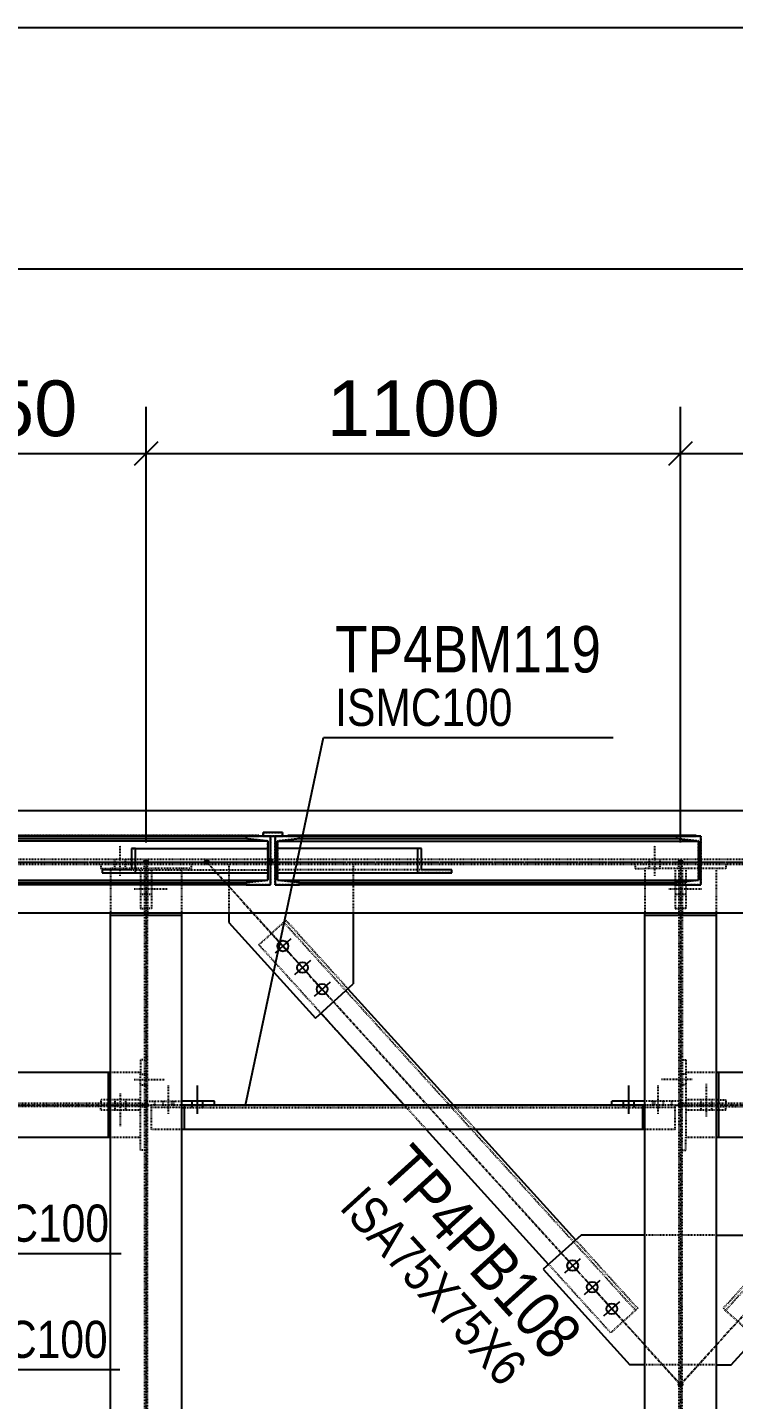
# Model space of a CAD drawing. Header units: millimetres. Extents: x 2102 to 21371, y 12217 to 26594.
# Drawn here: x 9488 to 10941, y 23215 to 26038 of the extents above; entities that cross this region are included whole.
import ezdxf

# ---------------------------------------------------------------- set-up
doc = ezdxf.new("R2010")
doc.units = ezdxf.units.MM
for name, pattern in [('CENTER', [12.7, 7.9375, -1.5875, 1.5875, -1.5875]), ('DXK_LINE_DOT2', [3.9198, 1.9599, -1.9599]), ('DXK_LINE_DOT5', [7.8785, 2.979, -0.9799, 0.9799, -0.9799, 0.9799, -0.9799])]:
    doc.linetypes.add(name, pattern=pattern)
for name, color, linetype in [('1', 7, 'Continuous'), ('2', 7, 'Continuous'), ('4', 7, 'Continuous'), ('6', 7, 'Continuous'), ('8', 7, 'Continuous')]:
    doc.layers.add(name, color=color, linetype=linetype)
doc.styles.add('Arial', font='arial.ttf', dxfattribs={"height": 0.2})
doc.styles.add('Arial Narrow', font='ARIALN.TTF', dxfattribs={"height": 0.2})

# ---------------------------------------------------------------- blocks, each defined once
blk = doc.blocks.new('GridLine-116860372-116908 - 114867')
at = {"layer": '2', "color": 7, "linetype": 'DXK_LINE_DOT5'}
blk.add_line((2535.4, 25070.8), (24512.1, 25070.8), dxfattribs=at)
blk = doc.blocks.new('Part-116860372-116066 - 114867')
at = {"layer": '1', "color": 6, "linetype": 'DXK_LINE_DOT2'}
for p, q in [((12321.6, 24111.6), (12234.1, 24111.6)), ((12321.6, 23778.1), (12234.1, 23778.1))]:
    blk.add_line(p, q, dxfattribs=at)
at = {"layer": '2', "color": 2, "linetype": 'Continuous'}
for p, q in [((12069.7, 24111.6), (11972.4, 24023.4)), ((12234.1, 24111.6), (12069.7, 24111.6)), ((11972.4, 24023.4), (12195, 23778.1)), ((12234.1, 23778.1), (12195, 23778.1))]:
    blk.add_line(p, q, dxfattribs=at)
blk = doc.blocks.new('Bolt-116860372-116067 - 114867')
at = {"layer": '2', "color": 1, "linetype": 'Continuous'}
for p, q in [((12027.8, 24014.5), (12068.5, 24051.5)), ((12029.6, 24053.4), (12066.6, 24012.6)), ((12078.1, 23959), (12118.9, 23995.9)), ((12080, 23997.8), (12117, 23957.1)), ((12128.5, 23903.4), (12169.3, 23940.4)), ((12130.4, 23942.3), (12167.4, 23901.5))]:
    blk.add_line(p, q, dxfattribs=at)
for centre in [(12048.1, 24033), (12098.5, 23977.4), (12148.9, 23921.9)]:
    blk.add_circle(centre, 13.8, dxfattribs=at)
blk = doc.blocks.new('Part-116860372-114888 - 114867')
at = {"layer": '1', "color": 6, "linetype": 'DXK_LINE_DOT2'}
for p, q in [((19851.4, 25077.6), (9958.1, 25077.6)), ((19851.4, 25064.1), (9958.1, 25064.1))]:
    blk.add_line(p, q, dxfattribs=at)
at = {"layer": '2', "color": 2, "linetype": 'Continuous'}
for p, q in [((12588.1, 25202.1), (9958.1, 25202.1)), ((12588.1, 24939.6), (9958.1, 24939.6))]:
    blk.add_line(p, q, dxfattribs=at)
at = {"layer": '4', "color": 4, "linetype": 'CENTER'}
blk.add_line((9575.6, 25070.8), (20200.6, 25070.8), dxfattribs=at)
blk = doc.blocks.new('Part-116860372-154738 - 114867')
at = {"layer": '1', "color": 6, "linetype": 'DXK_LINE_DOT2'}
for p, q in [((11283, 25012.1), (11283, 25137.1)), ((11283, 25137.1), (11345.5, 25137.1)), ((11345.5, 25130.9), (11289.2, 25124.7)), ((11289.2, 25124.7), (11289.2, 25024.4)), ((11345.5, 25137.1), (11345.5, 25130.9)), ((11289.2, 25024.4), (11345.5, 25018.2)), ((11345.5, 25018.2), (11345.5, 25012.1)), ((11345.5, 25012.1), (11283, 25012.1))]:
    blk.add_line(p, q, dxfattribs=at)
at = {"layer": '2', "color": 2, "linetype": 'Continuous'}
for p, q in [((11283, 25137.1), (11283, 25137.1)), ((11345.5, 25137.1), (11283, 25137.1)), ((11283, 25137.1), (11283, 25012.1)), ((11289.2, 25124.7), (11345.5, 25130.9)), ((11289.2, 25124.7), (11289.2, 25124.7)), ((11289.2, 25024.4), (11289.2, 25124.7)), ((11345.5, 25137.1), (11345.5, 25137.1)), ((11345.5, 25130.9), (11345.5, 25137.1)), ((11345.5, 25130.9), (11345.5, 25130.9)), ((11289.2, 25024.4), (11289.2, 25024.4)), ((11345.5, 25018.2), (11289.2, 25024.4)), ((11345.5, 25018.2), (11345.5, 25018.2)), ((11345.5, 25012.1), (11345.5, 25018.2)), ((11283, 25012.1), (11283, 25012.1)), ((11283, 25012.1), (11345.5, 25012.1)), ((11345.5, 25012.1), (11345.5, 25012.1))]:
    blk.add_line(p, q, dxfattribs=at)
blk = doc.blocks.new('Part-116860372-114944 - 114867')
at = {"layer": '4', "linetype": 'Continuous'}
for points in [[(10950.6, 25065.8, -1), (10950.6, 25075.8, -1)], [(10950.6, 21315.8, -1), (10950.6, 21325.8, -1)]]:
    blk.add_hatch(color=4, dxfattribs=at).paths.add_polyline_path(points)
at = {"layer": '1', "color": 6, "linetype": 'DXK_LINE_DOT2'}
for p, q in [((11042.1, 25054.1), (10859.1, 25054.1)), ((10859.1, 25054.1), (10859.1, 24939.6)), ((10946.6, 25054.1), (10946.6, 24939.6)), ((10954.5, 25054.1), (10954.5, 24933.3)), ((11042.1, 25054.1), (11042.1, 24939.6)), ((10946.6, 24933.3), (10946.6, 21418.6)), ((10954.5, 21418.6), (10954.5, 24933.3)), ((10946.6, 21412.3), (10946.6, 21334.8)), ((10954.5, 21334.8), (10954.5, 21412.3)), ((10946.6, 21334.8), (10954.5, 21334.8))]:
    blk.add_line(p, q, dxfattribs=at)
at = {"layer": '2', "color": 2, "linetype": 'Continuous'}
for p, q in [((10859.1, 21418.6), (10859.1, 24939.6)), ((11042.1, 24933.3), (10859.1, 24933.3)), ((10946.6, 24939.6), (10946.6, 24933.3)), ((10954.5, 24933.3), (10954.5, 24939.6)), ((11042.1, 24939.6), (11042.1, 21418.6)), ((11042.1, 21418.6), (10859.1, 21418.6)), ((10946.6, 21418.6), (10946.6, 21412.3)), ((10954.5, 21412.3), (10954.5, 21418.6))]:
    blk.add_line(p, q, dxfattribs=at)
at = {"layer": '4', "color": 4, "linetype": 'CENTER'}
blk.add_line((10950.6, 25070.8), (10950.6, 21320.8), dxfattribs=at)
at = {"layer": '4', "color": 4, "linetype": 'Continuous'}
for centre in [(10950.6, 25070.8), (10950.6, 21320.8)]:
    blk.add_circle(centre, 5, dxfattribs=at)
blk = doc.blocks.new('Part-116860372-114945 - 114867')
at = {"layer": '4', "linetype": 'Continuous'}
for points in [[(12325.6, 25065.8, -1), (12325.6, 25075.8, -1)], [(12325.6, 21315.8, -1), (12325.6, 21325.8, -1)]]:
    blk.add_hatch(color=4, dxfattribs=at).paths.add_polyline_path(points)
at = {"layer": '1', "color": 6, "linetype": 'DXK_LINE_DOT2'}
for p, q in [((12417.1, 25054.1), (12234.1, 25054.1)), ((12234.1, 25054.1), (12234.1, 24939.6)), ((12321.6, 25054.1), (12321.6, 24939.6)), ((12329.5, 25054.1), (12329.5, 24449.4)), ((12417.1, 25054.1), (12417.1, 24933.3)), ((12321.6, 24933.3), (12321.6, 21418.6)), ((12329.5, 21418.6), (12329.5, 24449.4)), ((12321.6, 21334.8), (12321.6, 21412.3)), ((12329.5, 21334.8), (12329.5, 21412.3)), ((12321.6, 21334.8), (12329.5, 21334.8))]:
    blk.add_line(p, q, dxfattribs=at)
at = {"layer": '2', "color": 2, "linetype": 'Continuous'}
for p, q in [((12234.1, 21418.6), (12234.1, 24939.6)), ((12417.1, 24933.3), (12234.1, 24933.3)), ((12321.6, 24939.6), (12321.6, 24933.3)), ((12329.5, 24939.6), (12329.5, 24933.3)), ((12417.1, 24939.6), (12417.1, 21418.6)), ((12417.1, 21418.6), (12234.1, 21418.6)), ((12321.6, 21418.6), (12321.6, 21412.3)), ((12329.5, 21412.3), (12329.5, 21418.6))]:
    blk.add_line(p, q, dxfattribs=at)
at = {"layer": '4', "color": 4, "linetype": 'CENTER'}
blk.add_line((12325.6, 25070.8), (12325.6, 21320.8), dxfattribs=at)
at = {"layer": '4', "color": 4, "linetype": 'Continuous'}
for centre in [(12325.6, 25070.8), (12325.6, 21320.8)]:
    blk.add_circle(centre, 5, dxfattribs=at)
blk = doc.blocks.new('Part-116860372-114963 - 114867')
at = {"layer": '4', "linetype": 'Continuous'}
for points in [[(10263.1, 24440.8, -1), (10263.1, 24450.8, -1)], [(10950.6, 24440.8, -1), (10950.6, 24450.8, -1)]]:
    blk.add_hatch(color=4, dxfattribs=at).paths.add_polyline_path(points)
at = {"layer": '1', "color": 6, "linetype": 'DXK_LINE_DOT2'}
for p, q in [((10936.6, 24529.1), (10859.1, 24529.1)), ((10936.6, 24362.6), (10936.6, 24529.1)), ((10276.6, 24449.4), (10276.6, 24442.3)), ((10346.3, 24449.4), (10276.6, 24449.4)), ((10346.3, 24442.3), (10276.6, 24442.3)), ((10852.8, 24449.4), (10352.6, 24449.4)), ((10852.8, 24442.3), (10352.6, 24442.3)), ((10936.6, 24449.4), (10859.1, 24449.4)), ((10936.6, 24442.3), (10859.1, 24442.3)), ((10936.6, 24362.6), (10859.1, 24362.6))]:
    blk.add_line(p, q, dxfattribs=at)
at = {"layer": '2', "color": 2, "linetype": 'Continuous'}
for p, q in [((10352.6, 24529.1), (10352.6, 24362.6)), ((10859.1, 24529.1), (10352.6, 24529.1)), ((10852.8, 24529.1), (10852.8, 24362.6)), ((10352.6, 24449.4), (10346.3, 24449.4)), ((10352.6, 24442.3), (10346.3, 24442.3)), ((10859.1, 24449.4), (10852.8, 24449.4)), ((10859.1, 24442.3), (10852.8, 24442.3)), ((10859.1, 24362.6), (10352.6, 24362.6))]:
    blk.add_line(p, q, dxfattribs=at)
at = {"layer": '4', "color": 4, "linetype": 'CENTER'}
blk.add_line((10263.1, 24445.8), (10950.6, 24445.8), dxfattribs=at)
at = {"layer": '4', "color": 4, "linetype": 'Continuous'}
for centre in [(10263.1, 24445.8), (10950.6, 24445.8)]:
    blk.add_circle(centre, 5, dxfattribs=at)
blk = doc.blocks.new('Part-116860372-114964 - 114867')
at = {"layer": '4', "linetype": 'Continuous'}
for points in [[(12325.6, 24440.8, -1), (12325.6, 24450.8, -1)], [(13700.6, 24440.8, -1), (13700.6, 24450.8, -1)]]:
    blk.add_hatch(color=4, dxfattribs=at).paths.add_polyline_path(points)
at = {"layer": '1', "color": 6, "linetype": 'DXK_LINE_DOT2'}
for p, q in [((12417.1, 24529.1), (12339.5, 24529.1)), ((12339.5, 24529.1), (12339.5, 24362.6)), ((13683.8, 24529.1), (13569.3, 24529.1)), ((13683.8, 24529.1), (13683.8, 24362.6)), ((12417.1, 24449.4), (12339.5, 24449.4)), ((12417.1, 24442.3), (12339.5, 24442.3)), ((13563.1, 24449.4), (12423.3, 24449.4)), ((12423.3, 24442.3), (13563.1, 24442.3)), ((13683.8, 24449.4), (13569.3, 24449.4)), ((13683.8, 24442.3), (13569.3, 24442.3)), ((12417.1, 24362.6), (12339.5, 24362.6)), ((13683.8, 24362.6), (13569.3, 24362.6))]:
    blk.add_line(p, q, dxfattribs=at)
at = {"layer": '2', "color": 2, "linetype": 'Continuous'}
for p, q in [((13569.3, 24529.1), (12417.1, 24529.1)), ((12423.3, 24529.1), (12423.3, 24362.6)), ((13563.1, 24529.1), (13563.1, 24362.6)), ((12423.3, 24449.4), (12417.1, 24449.4)), ((12417.1, 24442.3), (12423.3, 24442.3)), ((13569.3, 24449.4), (13563.1, 24449.4)), ((13569.3, 24442.3), (13563.1, 24442.3)), ((13569.3, 24362.6), (12417.1, 24362.6))]:
    blk.add_line(p, q, dxfattribs=at)
at = {"layer": '4', "color": 4, "linetype": 'CENTER'}
blk.add_line((12325.6, 24445.8), (13700.6, 24445.8), dxfattribs=at)
at = {"layer": '4', "color": 4, "linetype": 'Continuous'}
for centre in [(12325.6, 24445.8), (13700.6, 24445.8)]:
    blk.add_circle(centre, 5, dxfattribs=at)
blk = doc.blocks.new('Bolt-116860372-115879 - 114867')
at = {"layer": '1', "color": 1, "linetype": 'DXK_LINE_DOT2'}
for p, q in [((12267.9, 24423.3), (12267.9, 24495.8)), ((12254.1, 24445.8), (12254.1, 24455.8)), ((12281.6, 24445.8), (12281.6, 24455.8)), ((12254.1, 24439.6), (12254.1, 24445.8)), ((12281.6, 24439.6), (12281.6, 24445.8))]:
    blk.add_line(p, q, dxfattribs=at)
at = {"layer": '2', "color": 1, "linetype": 'Continuous'}
for p, q in [((12192.9, 24423.3), (12192.9, 24495.8)), ((12179.1, 24445.8), (12179.1, 24455.8)), ((12206.6, 24445.8), (12206.6, 24455.8)), ((12179.1, 24439.6), (12179.1, 24445.8)), ((12206.6, 24439.6), (12206.6, 24445.8))]:
    blk.add_line(p, q, dxfattribs=at)
blk = doc.blocks.new('Part-116860372-115067 - 114867')
at = {"layer": '4', "linetype": 'Continuous'}
for points in [[(10950.6, 24440.8, -1), (10950.6, 24450.8, -1)], [(12325.6, 24440.8, -1), (12325.6, 24450.8, -1)]]:
    blk.add_hatch(color=4, dxfattribs=at).paths.add_polyline_path(points)
at = {"layer": '1', "color": 6, "linetype": 'DXK_LINE_DOT2'}
for p, q in [((11048.3, 24445.8), (10964.5, 24445.8)), ((10964.5, 24383.3), (10964.5, 24445.8)), ((11042.1, 24439.6), (10964.5, 24439.6)), ((11048.3, 24439.6), (12227.8, 24439.6)), ((12311.6, 24445.8), (12227.8, 24445.8)), ((12311.6, 24439.6), (12234.1, 24439.6)), ((12311.6, 24383.3), (12311.6, 24445.8)), ((11042.1, 24383.3), (10964.5, 24383.3)), ((12311.6, 24383.3), (12234.1, 24383.3))]:
    blk.add_line(p, q, dxfattribs=at)
at = {"layer": '2', "color": 2, "linetype": 'Continuous'}
for p, q in [((11042.1, 24439.6), (11048.3, 24439.6)), ((12227.8, 24445.8), (11048.3, 24445.8)), ((11048.3, 24445.8), (11048.3, 24383.3)), ((12227.8, 24445.8), (12227.8, 24383.3)), ((12234.1, 24439.6), (12227.8, 24439.6)), ((12234.1, 24383.3), (11042.1, 24383.3))]:
    blk.add_line(p, q, dxfattribs=at)
at = {"layer": '4', "color": 4, "linetype": 'CENTER'}
for p, q in [((10950.6, 24445.8), (10964.5, 24445.8)), ((11048.3, 24445.8), (12227.8, 24445.8)), ((12311.6, 24445.8), (12325.6, 24445.8))]:
    blk.add_line(p, q, dxfattribs=at)
at = {"layer": '4', "color": 4, "linetype": 'Continuous'}
for centre in [(10950.6, 24445.8), (12325.6, 24445.8)]:
    blk.add_circle(centre, 5, dxfattribs=at)
blk = doc.blocks.new('Part-116860372-115093 - 114867')
at = {"layer": '4', "linetype": 'Continuous'}
for points in [[(13544.3, 25065.8, -1), (13544.3, 25075.8, -1)], [(12325.6, 23722.1, -1), (12325.6, 23732.1, -1)]]:
    blk.add_hatch(color=4, dxfattribs=at).paths.add_polyline_path(points)
at = {"layer": '1', "color": 6, "linetype": 'DXK_LINE_DOT2'}
for p, q in [((13346.3, 24915.8), (12441.4, 23918)), ((13340.8, 24920.8), (13181.2, 24744.9)), ((13340.8, 24920.8), (13410.2, 24857.9)), ((13410.2, 24857.9), (12961, 24362.6)), ((12985.5, 24529.1), (12834.5, 24362.6)), ((12435.8, 23923.1), (12595.4, 24099)), ((12664.8, 24036), (12505.3, 23860.1)), ((12435.8, 23923.1), (12505.3, 23860.1))]:
    blk.add_line(p, q, dxfattribs=at)
at = {"layer": '2', "color": 2, "linetype": 'Continuous'}
for p, q in [((13181.2, 24744.9), (12985.5, 24529.1)), ((13250.7, 24681.9), (13112, 24529.1)), ((12834.5, 24362.6), (12595.4, 24099)), ((12961, 24362.6), (12664.8, 24036))]:
    blk.add_line(p, q, dxfattribs=at)
at = {"layer": '4', "color": 4, "linetype": 'CENTER'}
blk.add_line((12325.6, 23727.1), (13544.3, 25070.8), dxfattribs=at)
at = {"layer": '4', "color": 4, "linetype": 'Continuous'}
for centre in [(13544.3, 25070.8), (12325.6, 23727.1)]:
    blk.add_circle(centre, 5, dxfattribs=at)
blk = doc.blocks.new('Part-116860372-115094 - 114867')
at = {"layer": '4', "linetype": 'Continuous'}
for points in [[(11106.8, 25065.8, -1), (11106.8, 25075.8, -1)], [(12325.6, 23722.1, -1), (12325.6, 23732.1, -1)]]:
    blk.add_hatch(color=4, dxfattribs=at).paths.add_polyline_path(points)
at = {"layer": '1', "color": 6, "linetype": 'DXK_LINE_DOT2'}
for p, q in [((11240.9, 24857.9), (11310.4, 24920.8)), ((11304.8, 24915.8), (12209.8, 23918)), ((11310.4, 24920.8), (11469.9, 24744.9)), ((11240.9, 24857.9), (11671.3, 24383.3)), ((11741.2, 24445.8), (11797.9, 24383.3)), ((12215.3, 23923.1), (12055.8, 24099)), ((11986.3, 24036), (12145.9, 23860.1)), ((12215.3, 23923.1), (12145.9, 23860.1))]:
    blk.add_line(p, q, dxfattribs=at)
at = {"layer": '2', "color": 2, "linetype": 'Continuous'}
for p, q in [((11469.9, 24744.9), (11741.2, 24445.8)), ((11400.5, 24681.9), (11614.6, 24445.8)), ((11671.3, 24383.3), (11986.3, 24036)), ((11797.9, 24383.3), (12055.8, 24099))]:
    blk.add_line(p, q, dxfattribs=at)
at = {"layer": '4', "color": 4, "linetype": 'CENTER'}
blk.add_line((11106.8, 25070.8), (12325.6, 23727.1), dxfattribs=at)
at = {"layer": '4', "color": 4, "linetype": 'Continuous'}
for centre in [(11106.8, 25070.8), (12325.6, 23727.1)]:
    blk.add_circle(centre, 5, dxfattribs=at)
blk = doc.blocks.new('Part-116860372-154749 - 114867')
at = {"layer": '1', "color": 6, "linetype": 'DXK_LINE_DOT2'}
for p, q in [((12365.2, 25139), (11315.7, 25139.1)), ((12365.4, 25137), (11315.7, 25137.1)), ((11315.9, 25137.1), (11315.9, 25139.1)), ((12365.4, 25137), (12365.4, 25137.1))]:
    blk.add_line(p, q, dxfattribs=at)
at = {"layer": '2', "color": 2, "linetype": 'Continuous'}
for p, q in [((12365.2, 25139), (11315.7, 25139.1)), ((11315.7, 25139.1), (11315.7, 25137.1)), ((11315.7, 25137.1), (12365.2, 25137)), ((12365.4, 25139), (12365.2, 25139)), ((12365.2, 25137), (12365.2, 25139)), ((12365.4, 25137.1), (12365.4, 25139))]:
    blk.add_line(p, q, dxfattribs=at)
blk = doc.blocks.new('Part-116860372-154746 - 114867')
at = {"layer": '1', "color": 6, "linetype": 'DXK_LINE_DOT2'}
for p, q in [((12315.3, 25130.9), (12315.3, 25137.1)), ((12315.3, 25137.1), (12377.8, 25137.1)), ((12371.6, 25124.7), (12315.3, 25130.9)), ((12371.6, 25024.4), (12371.6, 25124.7)), ((12377.8, 25137.1), (12377.8, 25012.1)), ((12315.3, 25018.2), (12371.6, 25024.4)), ((12315.3, 25012.1), (12315.3, 25018.2)), ((12377.8, 25012.1), (12315.3, 25012.1))]:
    blk.add_line(p, q, dxfattribs=at)
at = {"layer": '2', "color": 2, "linetype": 'Continuous'}
for p, q in [((12377.8, 25137.1), (12315.3, 25137.1)), ((12315.3, 25137.1), (12315.3, 25130.9)), ((12315.3, 25130.9), (12371.6, 25124.7)), ((12371.6, 25124.7), (12371.6, 25024.4)), ((12377.8, 25012.1), (12377.8, 25137.1)), ((12371.6, 25024.4), (12315.3, 25018.2)), ((12315.3, 25018.2), (12315.3, 25012.1)), ((12315.3, 25012.1), (12377.8, 25012.1))]:
    blk.add_line(p, q, dxfattribs=at)
blk = doc.blocks.new('Part-116860372-115551 - 114867')
at = {"layer": '1', "color": 6, "linetype": 'DXK_LINE_DOT2'}
for p, q in [((10954.5, 25054.1), (10954.5, 25064.1)), ((10964.5, 25054.1), (10964.5, 24951.6)), ((11067, 25054.1), (11042.1, 25054.1)), ((11067, 25064.1), (11067, 25054.1)), ((10964.5, 24951.6), (10954.5, 24951.6))]:
    blk.add_line(p, q, dxfattribs=at)
blk = doc.blocks.new('Part-116860372-115552 - 114867')
at = {"layer": '1', "color": 6, "linetype": 'DXK_LINE_DOT2'}
for p, q in [((10834.1, 25064.1), (10834.1, 25054.1)), ((10834.1, 25054.1), (10859.1, 25054.1)), ((10936.6, 25054.1), (10936.6, 24951.6)), ((10946.6, 25054.1), (10946.6, 25064.1)), ((10936.6, 24951.6), (10946.6, 24951.6))]:
    blk.add_line(p, q, dxfattribs=at)
blk = doc.blocks.new('Bolt-116860372-115553 - 114867')
at = {"layer": '1', "color": 1, "linetype": 'DXK_LINE_DOT2'}
for p, q in [((10920.4, 25001.6), (11005.4, 25001.6)), ((10936.6, 25015.3), (10946.6, 25015.3)), ((10936.6, 24987.8), (10946.6, 24987.8)), ((10946.6, 25015.3), (10954.5, 25015.3)), ((10946.6, 24987.8), (10954.5, 24987.8)), ((10954.5, 25015.3), (10964.5, 25015.3)), ((10954.5, 24987.8), (10964.5, 24987.8))]:
    blk.add_line(p, q, dxfattribs=at)
blk = doc.blocks.new('Part-116860372-115555 - 114867')
at = {"layer": '1', "color": 6, "linetype": 'DXK_LINE_DOT2'}
for p, q in [((12329.5, 25054.1), (12329.5, 25064.1)), ((12339.5, 25054.1), (12339.5, 24951.6)), ((12442, 25054.1), (12417.1, 25054.1)), ((12442, 25064.1), (12442, 25054.1)), ((12339.5, 24951.6), (12329.5, 24951.6))]:
    blk.add_line(p, q, dxfattribs=at)
blk = doc.blocks.new('Part-116860372-115556 - 114867')
at = {"layer": '1', "color": 6, "linetype": 'DXK_LINE_DOT2'}
for p, q in [((12209.1, 25064.1), (12209.1, 25054.1)), ((12209.1, 25054.1), (12234.1, 25054.1)), ((12311.6, 25054.1), (12311.6, 24951.6)), ((12321.6, 25054.1), (12321.6, 25064.1)), ((12311.6, 24951.6), (12321.6, 24951.6))]:
    blk.add_line(p, q, dxfattribs=at)
blk = doc.blocks.new('Bolt-116860372-115557 - 114867')
at = {"layer": '1', "color": 1, "linetype": 'DXK_LINE_DOT2'}
for p, q in [((12295.4, 25001.6), (12380.4, 25001.6)), ((12311.6, 25015.3), (12321.6, 25015.3)), ((12311.6, 24987.8), (12321.6, 24987.8)), ((12321.6, 25015.3), (12329.5, 25015.3)), ((12321.6, 24987.8), (12329.5, 24987.8)), ((12329.5, 25015.3), (12339.5, 25015.3)), ((12329.5, 24987.8), (12339.5, 24987.8))]:
    blk.add_line(p, q, dxfattribs=at)
blk = doc.blocks.new('Bolt-116860372-115558 - 114867')
at = {"layer": '1', "color": 1, "linetype": 'DXK_LINE_DOT2'}
for p, q in [((10884.1, 25035.3), (10884.1, 25114)), ((10870.4, 25064.1), (10870.4, 25077.6)), ((10870.4, 25054.1), (10870.4, 25064.1)), ((10897.9, 25064.1), (10897.9, 25077.6)), ((10897.9, 25054.1), (10897.9, 25064.1))]:
    blk.add_line(p, q, dxfattribs=at)
blk = doc.blocks.new('Bolt-116860372-115559 - 114867')
at = {"layer": '1', "color": 1, "linetype": 'DXK_LINE_DOT2'}
for p, q in [((12259.1, 25035.3), (12259.1, 25114)), ((12245.4, 25064.1), (12245.4, 25077.6)), ((12245.4, 25054.1), (12245.4, 25064.1)), ((12272.9, 25064.1), (12272.9, 25077.6)), ((12272.9, 25054.1), (12272.9, 25064.1))]:
    blk.add_line(p, q, dxfattribs=at)
blk = doc.blocks.new('Part-116860372-115588 - 114867')
at = {"layer": '1', "color": 6, "linetype": 'DXK_LINE_DOT2'}
for p, q in [((10834.1, 24432.3), (10834.1, 24442.3)), ((10852.8, 24432.3), (10834.1, 24432.3)), ((10852.8, 24442.3), (10859.1, 24442.3)), ((10936.6, 24432.3), (10859.1, 24432.3)), ((10936.6, 24442.3), (10946.6, 24442.3)), ((10936.6, 24329.8), (10936.6, 24362.6)), ((10946.6, 24329.8), (10936.6, 24329.8))]:
    blk.add_line(p, q, dxfattribs=at)
at = {"layer": '2', "color": 2, "linetype": 'Continuous'}
blk.add_line((10859.1, 24432.3), (10852.8, 24432.3), dxfattribs=at)
blk = doc.blocks.new('Part-116860372-115589 - 114867')
at = {"layer": '1', "color": 6, "linetype": 'DXK_LINE_DOT2'}
for p, q in [((10946.6, 24561.9), (10936.6, 24561.9)), ((10936.6, 24561.9), (10936.6, 24529.1)), ((10834.1, 24459.4), (10834.1, 24449.4)), ((10852.8, 24459.4), (10834.1, 24459.4)), ((10936.6, 24459.4), (10859.1, 24459.4)), ((10852.8, 24449.4), (10859.1, 24449.4)), ((10936.6, 24449.4), (10946.6, 24449.4))]:
    blk.add_line(p, q, dxfattribs=at)
at = {"layer": '2', "color": 2, "linetype": 'Continuous'}
blk.add_line((10859.1, 24459.4), (10852.8, 24459.4), dxfattribs=at)
blk = doc.blocks.new('Bolt-116860372-115590 - 114867')
at = {"layer": '1', "color": 1, "linetype": 'DXK_LINE_DOT2'}
for p, q in [((10870.4, 24459.4), (10870.4, 24449.4)), ((10884.1, 24475.6), (10884.1, 24390.6)), ((10897.9, 24459.4), (10897.9, 24449.4)), ((10870.4, 24449.4), (10870.4, 24442.3)), ((10870.4, 24442.3), (10870.4, 24432.3)), ((10897.9, 24449.4), (10897.9, 24442.3)), ((10897.9, 24442.3), (10897.9, 24432.3))]:
    blk.add_line(p, q, dxfattribs=at)
blk = doc.blocks.new('Part-116860372-115596 - 114867')
at = {"layer": '1', "color": 6, "linetype": 'DXK_LINE_DOT2'}
for p, q in [((12329.5, 24561.9), (12339.5, 24561.9)), ((12339.5, 24561.9), (12339.5, 24529.1)), ((12417.1, 24459.4), (12339.5, 24459.4)), ((12423.3, 24459.4), (12442, 24459.4)), ((12442, 24459.4), (12442, 24449.4)), ((12339.5, 24449.4), (12329.5, 24449.4)), ((12423.3, 24449.4), (12417.1, 24449.4))]:
    blk.add_line(p, q, dxfattribs=at)
at = {"layer": '2', "color": 2, "linetype": 'Continuous'}
blk.add_line((12423.3, 24459.4), (12417.1, 24459.4), dxfattribs=at)
blk = doc.blocks.new('Part-116860372-115597 - 114867')
at = {"layer": '1', "color": 6, "linetype": 'DXK_LINE_DOT2'}
for p, q in [((12339.5, 24442.3), (12329.5, 24442.3)), ((12417.1, 24432.3), (12339.5, 24432.3)), ((12423.3, 24442.3), (12417.1, 24442.3)), ((12442, 24432.3), (12423.3, 24432.3)), ((12442, 24432.3), (12442, 24442.3)), ((12339.5, 24329.8), (12339.5, 24362.6)), ((12329.5, 24329.8), (12339.5, 24329.8))]:
    blk.add_line(p, q, dxfattribs=at)
at = {"layer": '2', "color": 2, "linetype": 'Continuous'}
blk.add_line((12423.3, 24432.3), (12417.1, 24432.3), dxfattribs=at)
blk = doc.blocks.new('Bolt-116860372-115598 - 114867')
at = {"layer": '1', "color": 1, "linetype": 'DXK_LINE_DOT2'}
for p, q in [((12392, 24416), (12392, 24501)), ((12378.3, 24449.4), (12378.3, 24459.4)), ((12405.8, 24449.4), (12405.8, 24459.4)), ((12378.3, 24442.3), (12378.3, 24449.4)), ((12378.3, 24432.3), (12378.3, 24442.3)), ((12405.8, 24442.3), (12405.8, 24449.4)), ((12405.8, 24432.3), (12405.8, 24442.3))]:
    blk.add_line(p, q, dxfattribs=at)
blk = doc.blocks.new('Part-116860372-154741 - 114867')
at = {"layer": '1', "color": 6, "linetype": 'DXK_LINE_DOT2'}
for p, q in [((10913.3, 25105.8), (11264.2, 25105.8)), ((10913.3, 25050.8), (10837.5, 25050.8)), ((10837.5, 25043.3), (11264.2, 25043.3)), ((10913.3, 25050.8), (11264.2, 25050.8))]:
    blk.add_line(p, q, dxfattribs=at)
at = {"layer": '2', "color": 2, "linetype": 'Continuous'}
for p, q in [((10923.7, 25105.8), (10913.3, 25105.8)), ((10913.3, 25105.8), (10913.3, 25050.8)), ((10923.7, 25105.8), (11264.2, 25105.8)), ((10923.7, 25043.3), (10923.7, 25105.8)), ((11264.2, 25105.8), (11264.2, 25105.8)), ((11264.2, 25105.8), (11264.2, 25043.3)), ((10913.3, 25050.8), (10837.5, 25050.8)), ((10837.5, 25050.8), (10837.5, 25043.3)), ((10837.5, 25043.3), (10923.7, 25043.3)), ((10923.7, 25043.3), (11264.2, 25043.3)), ((11264.2, 25043.3), (11264.2, 25043.3))]:
    blk.add_line(p, q, dxfattribs=at)
blk = doc.blocks.new('Bolt-116860372-115603 - 114867')
at = {"layer": '1', "color": 1, "linetype": 'DXK_LINE_DOT2'}
for p, q in [((10936.6, 24525.6), (10946.6, 24525.6)), ((10946.6, 24525.6), (10954.5, 24525.6)), ((10920.4, 24511.9), (10999.1, 24511.9)), ((10936.6, 24498.1), (10946.6, 24498.1)), ((10946.6, 24498.1), (10954.5, 24498.1))]:
    blk.add_line(p, q, dxfattribs=at)
blk = doc.blocks.new('Bolt-116860372-115605 - 114867')
at = {"layer": '1', "color": 1, "linetype": 'DXK_LINE_DOT2'}
for p, q in [((12329.5, 24525.6), (12321.6, 24525.6)), ((12339.5, 24525.6), (12329.5, 24525.6)), ((12355.8, 24511.9), (12277, 24511.9)), ((12329.5, 24498.1), (12321.6, 24498.1)), ((12339.5, 24498.1), (12329.5, 24498.1))]:
    blk.add_line(p, q, dxfattribs=at)
blk = doc.blocks.new('Part-116860372-154748 - 114867')
at = {"layer": '1', "color": 6, "linetype": 'DXK_LINE_DOT2'}
for p, q in [((11659.6, 25105.8), (11649, 25105.8)), ((11737.5, 25050.8), (11289.2, 25050.8)), ((11737.5, 25043.3), (11649, 25043.3))]:
    blk.add_line(p, q, dxfattribs=at)
at = {"layer": '2', "color": 2, "linetype": 'Continuous'}
for p, q in [((11649, 25105.8), (11289.2, 25105.8)), ((11659.6, 25105.8), (11649, 25105.8)), ((11649, 25105.8), (11649, 25043.3)), ((11659.6, 25050.8), (11659.6, 25105.8)), ((11289.2, 25043.3), (11649, 25043.3)), ((11649, 25043.3), (11737.5, 25043.3)), ((11737.5, 25050.8), (11659.6, 25050.8)), ((11737.5, 25043.3), (11737.5, 25050.8))]:
    blk.add_line(p, q, dxfattribs=at)
blk = doc.blocks.new('Part-116860372-115876 - 114867')
at = {"layer": '1', "color": 6, "linetype": 'DXK_LINE_DOT2'}
for p, q in [((10954.5, 24455.8), (11042.1, 24455.8)), ((10973.3, 24445.8), (10973.3, 24455.8)), ((11017, 24445.8), (11017, 24455.8)), ((11127, 24445.8), (11127, 24455.8))]:
    blk.add_line(p, q, dxfattribs=at)
at = {"layer": '2', "color": 2, "linetype": 'Continuous'}
for p, q in [((11127, 24455.8), (11042.1, 24455.8)), ((11127, 24445.8), (11127, 24455.8)), ((11048.3, 24445.8), (11042.1, 24445.8))]:
    blk.add_line(p, q, dxfattribs=at)
blk = doc.blocks.new('Part-116860372-115877 - 114867')
at = {"layer": '1', "color": 6, "linetype": 'DXK_LINE_DOT2'}
for p, q in [((12149.2, 24445.8), (12149.2, 24455.8)), ((12321.6, 24455.8), (12234.1, 24455.8)), ((12259.1, 24445.8), (12259.1, 24455.8)), ((12302.9, 24445.8), (12302.9, 24455.8))]:
    blk.add_line(p, q, dxfattribs=at)
at = {"layer": '2', "color": 2, "linetype": 'Continuous'}
for p, q in [((12234.1, 24455.8), (12149.1, 24455.8)), ((12149.1, 24445.8), (12149.1, 24455.8)), ((12234.1, 24445.8), (12227.8, 24445.8))]:
    blk.add_line(p, q, dxfattribs=at)
blk = doc.blocks.new('Bolt-116860372-115878 - 114867')
at = {"layer": '1', "color": 1, "linetype": 'DXK_LINE_DOT2'}
for p, q in [((11008.3, 24423.3), (11008.3, 24495.8)), ((10994.5, 24445.8), (10994.5, 24455.8)), ((11022, 24445.8), (11022, 24455.8)), ((10994.5, 24439.6), (10994.5, 24445.8)), ((11022, 24439.6), (11022, 24445.8))]:
    blk.add_line(p, q, dxfattribs=at)
at = {"layer": '2', "color": 1, "linetype": 'Continuous'}
for p, q in [((11083.3, 24423.3), (11083.3, 24495.8)), ((11069.5, 24445.8), (11069.5, 24455.8)), ((11097, 24445.8), (11097, 24455.8)), ((11069.5, 24439.6), (11069.5, 24445.8)), ((11097, 24439.6), (11097, 24445.8))]:
    blk.add_line(p, q, dxfattribs=at)
blk = doc.blocks.new('Part-116860372-116063 - 114867')
at = {"layer": '1', "color": 6, "linetype": 'DXK_LINE_DOT2'}
for p, q in [((11163.2, 25064.1), (11163.2, 24939.6)), ((11483.8, 25064.1), (11483.8, 24939.6))]:
    blk.add_line(p, q, dxfattribs=at)
at = {"layer": '2', "color": 2, "linetype": 'Continuous'}
for p, q in [((11163.2, 24939.6), (11163.2, 24915.6)), ((11163.2, 24915.6), (11386.6, 24669.3)), ((11483.8, 24939.6), (11483.8, 24757.5)), ((11386.6, 24669.3), (11483.8, 24757.5))]:
    blk.add_line(p, q, dxfattribs=at)
blk = doc.blocks.new('Bolt-116860372-116064 - 114867')
at = {"layer": '2', "color": 1, "linetype": 'Continuous'}
for p, q in [((11323.1, 24873.3), (11282.4, 24836.4)), ((11321.2, 24834.5), (11284.3, 24875.2)), ((11373.5, 24817.8), (11332.7, 24780.8)), ((11371.6, 24778.9), (11334.6, 24819.7)), ((11423.9, 24762.2), (11383.1, 24725.3)), ((11422, 24723.4), (11385, 24764.1))]:
    blk.add_line(p, q, dxfattribs=at)
for centre in [(11302.7, 24854.8), (11353.1, 24799.3), (11403.5, 24743.7)]:
    blk.add_circle(centre, 13.8, dxfattribs=at)
blk = doc.blocks.new('Part-116860372-116069 - 114867')
at = {"layer": '1', "color": 6, "linetype": 'DXK_LINE_DOT2'}
for p, q in [((12417.1, 24111.6), (12329.5, 24111.6)), ((12417.1, 23778.1), (12329.5, 23778.1))]:
    blk.add_line(p, q, dxfattribs=at)
at = {"layer": '2', "color": 2, "linetype": 'Continuous'}
for p, q in [((12417.1, 24111.6), (12581.5, 24111.6)), ((12581.5, 24111.6), (12678.7, 24023.4)), ((12456.2, 23778.1), (12678.7, 24023.4)), ((12417.1, 23778.1), (12456.2, 23778.1))]:
    blk.add_line(p, q, dxfattribs=at)
blk = doc.blocks.new('Part-116860372-154742 - 114867')
at = {"layer": '1', "color": 6, "linetype": 'DXK_LINE_DOT2'}
for p, q in [((11251.7, 25137.1), (11251.7, 25147.1)), ((11251.7, 25147.1), (11301.7, 25147.1)), ((11283, 25137.1), (11270.5, 25137.1)), ((11301.7, 25147.1), (11301.7, 25137.1))]:
    blk.add_line(p, q, dxfattribs=at)
at = {"layer": '2', "color": 2, "linetype": 'Continuous'}
for p, q in [((11301.7, 25147.1), (11251.7, 25147.1)), ((11251.7, 25147.1), (11251.7, 25137.1)), ((11251.7, 25137.1), (11301.7, 25137.1)), ((11301.7, 25137.1), (11301.7, 25147.1))]:
    blk.add_line(p, q, dxfattribs=at)
blk = doc.blocks.new('Part-116860372-154736 - 114867')
at = {"layer": '4', "linetype": 'Continuous'}
blk.add_hatch(color=4, dxfattribs=at).paths.add_polyline_path([(11270.5, 25069.6, -1), (11270.5, 25079.6, -1)])
at = {"layer": '1', "color": 6, "linetype": 'DXK_LINE_DOT2'}
for p, q in [((11208, 25130.9), (11208, 25137.1)), ((11208, 25137.1), (11270.5, 25137.1)), ((11264.2, 25124.7), (11208, 25130.9)), ((11264.2, 25024.4), (11264.2, 25124.7)), ((11270.5, 25137.1), (11270.5, 25012.1)), ((11208, 25018.2), (11264.2, 25024.4)), ((11208, 25012.1), (11208, 25018.2)), ((11208, 25012.1), (11270.5, 25012.1))]:
    blk.add_line(p, q, dxfattribs=at)
at = {"layer": '2', "color": 2, "linetype": 'Continuous'}
for p, q in [((11208, 25137.1), (11208, 25137.1)), ((11270.5, 25137.1), (11208, 25137.1)), ((11208, 25137.1), (11208, 25130.9)), ((11208, 25130.9), (11208, 25130.9)), ((11208, 25130.9), (11264.2, 25124.7)), ((11264.2, 25124.7), (11264.2, 25124.7)), ((11264.2, 25124.7), (11264.2, 25024.4)), ((11270.5, 25137.1), (11270.5, 25137.1)), ((11270.5, 25012.1), (11270.5, 25137.1)), ((11264.2, 25024.4), (11208, 25018.2)), ((11208, 25018.2), (11208, 25018.2)), ((11208, 25018.2), (11208, 25012.1)), ((11264.2, 25024.4), (11264.2, 25024.4)), ((11208, 25012.1), (11208, 25012.1)), ((11208, 25012.1), (11270.5, 25012.1)), ((11270.5, 25012.1), (11270.5, 25012.1))]:
    blk.add_line(p, q, dxfattribs=at)
at = {"layer": '4', "color": 4, "linetype": 'CENTER'}
blk.add_line((11270.5, 25074.6), (11270.5, 25074.6), dxfattribs=at)
at = {"layer": '4', "color": 4, "linetype": 'Continuous'}
blk.add_circle((11270.5, 25074.6), 5, dxfattribs=at)
blk = doc.blocks.new('Part-116860372-154740 - 114867')
at = {"layer": '1', "color": 6, "linetype": 'DXK_LINE_DOT2'}
for p, q in [((11240.7, 25137.1), (10258.7, 25137.1)), ((10261.2, 25124.7), (10317.5, 25130.9)), ((10261.2, 25124.6), (10261.2, 25124.7)), ((10261.2, 25124.7), (10262, 25124.7)), ((10317.5, 25137.1), (10317.5, 25137.1)), ((11208, 25137.1), (11208, 25137.1)), ((11208, 25130.9), (11264.2, 25124.7)), ((11270.5, 25137.1), (11251.7, 25137.1)), ((11264.2, 25124.7), (11264.1, 25124.7)), ((11264.2, 25124.7), (11264.2, 25124.7)), ((11270.5, 25137.1), (11270.5, 25137.1)), ((11208, 25018.3), (11208, 25018.2)), ((10317.5, 25012.1), (10255, 25012.1)), ((11270.5, 25012.1), (11208, 25012.1))]:
    blk.add_line(p, q, dxfattribs=at)
at = {"layer": '2', "color": 2, "linetype": 'Continuous'}
for p, q in [((10255, 25137.1), (10255, 25137)), ((10258.7, 25137.1), (10255, 25137.1)), ((11264.1, 25124.7), (10262, 25124.7)), ((10317.5, 25137.1), (10317.5, 25137)), ((10317.5, 25130.9), (11208, 25130.9)), ((11251.7, 25137.1), (11240.7, 25137.1)), ((10317.5, 25018.3), (10261.2, 25024.4)), ((10261.2, 25024.4), (11264.2, 25024.4)), ((10317.5, 25018.3), (10317.5, 25018.2)), ((10317.5, 25018.3), (11208, 25018.3)), ((11264.2, 25024.4), (11208, 25018.3)), ((11208, 25012.1), (10317.5, 25012.1))]:
    blk.add_line(p, q, dxfattribs=at)
blk = doc.blocks.new('Part-116860372-154747 - 114867')
at = {"layer": '1', "color": 6, "linetype": 'DXK_LINE_DOT2'}
blk.add_line((12315.3, 25137.1), (11826.4, 25137.1), dxfattribs=at)
at = {"layer": '2', "color": 2, "linetype": 'Continuous'}
for p, q in [((11289.2, 25124.7), (12371.6, 25124.7)), ((11826.4, 25137.1), (11345.5, 25137.1)), ((11345.5, 25130.9), (12315.3, 25130.9)), ((11289.2, 25024.4), (12371.6, 25024.4)), ((11345.5, 25018.2), (12315.3, 25018.2)), ((12315.3, 25012.1), (11345.5, 25012.1))]:
    blk.add_line(p, q, dxfattribs=at)
blk = doc.blocks.new('Part-116860372-154750 - 114867')
at = {"layer": '1', "color": 6, "linetype": 'DXK_LINE_DOT2'}
for p, q in [((11240.7, 25139.1), (10258.7, 25139.1)), ((10258.7, 25137.1), (10258.8, 25137.1)), ((10258.8, 25139.1), (10258.8, 25137.1)), ((10258.8, 25137.1), (11208, 25137.1)), ((11240.9, 25137.1), (11240.9, 25137.1))]:
    blk.add_line(p, q, dxfattribs=at)
at = {"layer": '2', "color": 2, "linetype": 'Continuous'}
for p, q in [((10258.7, 25137.1), (10258.7, 25139.1)), ((10258.7, 25139.1), (11240.7, 25139.1)), ((10258.7, 25137.1), (11240.7, 25137.1)), ((11240.7, 25139.1), (11240.9, 25139.1)), ((11240.9, 25139.1), (11240.7, 25139.1)), ((11240.7, 25137.1), (11240.7, 25139.1)), ((11240.9, 25137.1), (11240.9, 25139.1))]:
    blk.add_line(p, q, dxfattribs=at)
blk = doc.blocks.new('StraightDimension-116860372-120171 - 114867')
at = {"layer": '6', "color": 3, "linetype": 'Continuous'}
blk.add_line((9575.6, 26596.1), (15825.6, 26596.1), dxfattribs=at)
at = {"color": 0}
blk.add_wipeout([(12952.9, 26611.1), (12952.9, 26821.1), (12448.2, 26821.1), (12448.2, 26611.1)], dxfattribs=at).dxf.layer = '6'
blk = doc.blocks.new('StraightDimension-116860372-121919 - 114867')
at = {"layer": '6', "color": 3, "linetype": 'Continuous'}
for p, q in [((12325.6, 25120.8), (12325.6, 26240.9)), ((13700.6, 25120.8), (13700.6, 26240.9)), ((12355.6, 26150.9), (12295.6, 26090.9)), ((13670.6, 26090.9), (13730.6, 26150.9)), ((12325.6, 26120.9), (13700.6, 26120.9))]:
    blk.add_line(p, q, dxfattribs=at)
at = {"color": 0}
blk.add_wipeout([(13265.4, 26135.9), (13265.4, 26345.9), (12760.7, 26345.9), (12760.7, 26135.9)], dxfattribs=at).dxf.layer = '6'
at = {"layer": '6', "color": 7, "style": 'Arial'}
blk.add_text('1100', height=143.26, dxfattribs=at).set_placement((12790.7, 26165.9))
blk = doc.blocks.new('StraightDimension-116860372-121921 - 114867')
at = {"layer": '6', "color": 3, "linetype": 'Continuous'}
for p, q in [((10263.1, 25120.8), (10263.1, 26240.9)), ((10950.6, 25120.8), (10950.6, 26240.9)), ((10293.1, 26150.9), (10233.1, 26090.9)), ((10920.6, 26090.9), (10980.6, 26150.9)), ((10263.1, 26120.9), (10950.6, 26120.9))]:
    blk.add_line(p, q, dxfattribs=at)
at = {"color": 0}
blk.add_wipeout([(10803.6, 26135.9), (10803.6, 26345.9), (10410.1, 26345.9), (10410.1, 26135.9)], dxfattribs=at).dxf.layer = '6'
at = {"layer": '6', "color": 7, "style": 'Arial'}
blk.add_text('550', height=143.26, dxfattribs=at).set_placement((10440.1, 26165.9))
blk = doc.blocks.new('StraightDimension-116860372-119750 - 114867')
at = {"layer": '6', "color": 3, "linetype": 'Continuous'}
blk.add_line((9575.6, 27217), (20200.6, 27217), dxfattribs=at)
blk = doc.blocks.new('StraightDimension-116860372-121920 - 114867')
at = {"layer": '6', "color": 3, "linetype": 'Continuous'}
for p, q in [((10950.6, 25120.8), (10950.6, 26240.9)), ((12325.6, 25120.8), (12325.6, 26240.9)), ((10980.6, 26150.9), (10920.6, 26090.9)), ((12295.6, 26090.9), (12355.6, 26150.9)), ((10950.6, 26120.9), (12325.6, 26120.9))]:
    blk.add_line(p, q, dxfattribs=at)
at = {"color": 0}
blk.add_wipeout([(11890.4, 26135.9), (11890.4, 26345.9), (11385.7, 26345.9), (11385.7, 26135.9)], dxfattribs=at).dxf.layer = '6'
at = {"layer": '6', "color": 7, "style": 'Arial'}
blk.add_text('1100', height=143.26, dxfattribs=at).set_placement((11415.7, 26165.9))
blk = doc.blocks.new('Mark-116860372-130977 - 114867')
at = {"layer": '8', "color": 7, "linetype": 'Continuous'}
for p, q in [((10080.8, 24072.4), (10366.1, 23765.6)), ((10366.1, 23765.6), (10882.9, 23765.6))]:
    blk.add_line(p, q, dxfattribs=at)
at = {"color": 0}
blk.add_wipeout([(10852.9, 23795.6), (10852.9, 23895.6), (10396.1, 23895.6), (10396.1, 23795.6)], dxfattribs=at).dxf.layer = '8'
blk.add_wipeout([(10852.9, 23795.6), (10852.9, 23895.6), (10396.1, 23895.6), (10396.1, 23795.6)], dxfattribs=at).dxf.layer = '8'
at = {"layer": '8', "color": 7, "style": 'Arial Narrow'}
blk.add_text('ISMC100', height=95.44, dxfattribs=at).set_placement((10396.1, 23795.6))
blk = doc.blocks.new('Mark-116860372-129351 - 114867')
at = {"layer": '8', "color": 7, "linetype": 'Continuous'}
for p, q in [((11206.2, 24445.8), (11407.3, 25390.7)), ((11407.3, 25390.7), (12152.3, 25390.7))]:
    blk.add_line(p, q, dxfattribs=at)
at = {"color": 0}
for points in [[(12122.3, 25558.2), (12122.3, 25683.2), (11437.3, 25683.2), (11437.3, 25558.2)], [(11894, 25420.7), (11894, 25520.7), (11437.3, 25520.7), (11437.3, 25420.7)]]:
    blk.add_wipeout(points, dxfattribs=at).dxf.layer = '8'
for points in [[(12122.3, 25558.2), (12122.3, 25683.2), (11437.3, 25683.2), (11437.3, 25558.2)], [(11894, 25420.7), (11894, 25520.7), (11437.3, 25520.7), (11437.3, 25420.7)]]:
    blk.add_wipeout(points, dxfattribs=at).dxf.layer = '8'
at = {"layer": '8', "color": 7, "style": 'Arial Narrow'}
for s, height, p in [('TP4BM119', 119.3, (11437.3, 25558.2)), ('ISMC100', 95.44, (11437.3, 25420.7))]:
    blk.add_text(s, height=height, dxfattribs=at).set_placement(p)
blk = doc.blocks.new('Mark-116860372-129368 - 114867')
at = {"color": 0}
blk.add_wipeout([(11992, 23782.6), (12084.6, 23866.6), (11639.7, 24357.1), (11547.1, 24273.1)], dxfattribs=at).dxf.layer = '8'
blk.add_wipeout([(11992, 23782.6), (12084.6, 23866.6), (11639.7, 24357.1), (11547.1, 24273.1)], dxfattribs=at).dxf.layer = '8'
blk.add_wipeout([(11866.7, 23716.1), (11940.8, 23783.2), (11519.3, 24247.9), (11445.2, 24180.7)], dxfattribs=at).dxf.layer = '8'
blk.add_wipeout([(11866.7, 23716.1), (11940.8, 23783.2), (11519.3, 24247.9), (11445.2, 24180.7)], dxfattribs=at).dxf.layer = '8'
at = {"layer": '8', "color": 7, "style": 'Arial Narrow'}
for s, height, p in [('TP4PB108', 119.3, (11547.1, 24273.1)), ('ISA75X75X6', 95.44, (11445.2, 24180.7))]:
    blk.add_text(s, height=height, rotation=-47.7904, dxfattribs=at).set_placement(p)
blk = doc.blocks.new('Mark-116860372-130982 - 114867')
at = {"layer": '8', "color": 7, "linetype": 'Continuous'}
for p, q in [((10188.5, 24525.5), (10369.7, 24064.4)), ((10369.7, 24064.4), (10886.4, 24064.4))]:
    blk.add_line(p, q, dxfattribs=at)
at = {"color": 0}
blk.add_wipeout([(10856.4, 24094.4), (10856.4, 24194.4), (10399.7, 24194.4), (10399.7, 24094.4)], dxfattribs=at).dxf.layer = '8'
blk.add_wipeout([(10856.4, 24094.4), (10856.4, 24194.4), (10399.7, 24194.4), (10399.7, 24094.4)], dxfattribs=at).dxf.layer = '8'
at = {"layer": '8', "color": 7, "style": 'Arial Narrow'}
blk.add_text('ISMC100', height=95.44, dxfattribs=at).set_placement((10399.7, 24094.4))

msp = doc.modelspace()

# ---------------------------------------------------------------- block references
at = {"xscale": 0.8, "yscale": 0.8, "zscale": 0.8}
for name in ['GridLine-116860372-116908 - 114867', 'Part-116860372-114888 - 114867', 'Part-116860372-154740 - 114867', 'Part-116860372-154750 - 114867', 'Part-116860372-154736 - 114867', 'Part-116860372-154742 - 114867', 'Part-116860372-154738 - 114867', 'Part-116860372-154747 - 114867', 'Part-116860372-154749 - 114867', 'Part-116860372-154746 - 114867', 'Part-116860372-154741 - 114867', 'Bolt-116860372-115558 - 114867', 'Part-116860372-154748 - 114867', 'Bolt-116860372-115559 - 114867', 'Part-116860372-115552 - 114867', 'Part-116860372-114944 - 114867', 'Part-116860372-115551 - 114867', 'Part-116860372-115094 - 114867', 'Part-116860372-116063 - 114867', 'Part-116860372-115556 - 114867', 'Part-116860372-114945 - 114867', 'Part-116860372-115093 - 114867', 'Part-116860372-115555 - 114867', 'Bolt-116860372-115553 - 114867', 'Bolt-116860372-115557 - 114867', 'Bolt-116860372-116064 - 114867', 'Part-116860372-115589 - 114867', 'Part-116860372-115596 - 114867', 'Part-116860372-114963 - 114867', 'Bolt-116860372-115603 - 114867', 'Bolt-116860372-115605 - 114867', 'Part-116860372-114964 - 114867', 'Bolt-116860372-115878 - 114867', 'Bolt-116860372-115879 - 114867', 'Bolt-116860372-115598 - 114867', 'Bolt-116860372-115590 - 114867', 'Part-116860372-115067 - 114867', 'Part-116860372-115876 - 114867', 'Part-116860372-115877 - 114867', 'Part-116860372-115588 - 114867', 'Part-116860372-115597 - 114867', 'Part-116860372-116066 - 114867', 'Part-116860372-116069 - 114867', 'Bolt-116860372-116067 - 114867']:
    msp.add_blockref(name, (971.5, 4264.2), dxfattribs=at)

# ---------------------------------------------------------------- next in the draw order: block references
msp.add_blockref('StraightDimension-116860372-120171 - 114867', (971.5, 4264.2), dxfattribs=at)

# ---------------------------------------------------------------- next in the draw order: block references
for name in ['StraightDimension-116860372-121921 - 114867', 'StraightDimension-116860372-121919 - 114867', 'Mark-116860372-129368 - 114867', 'Mark-116860372-130977 - 114867']:
    msp.add_blockref(name, (971.5, 4264.2), dxfattribs=at)

# ---------------------------------------------------------------- next in the draw order: block references
for name in ['StraightDimension-116860372-119750 - 114867', 'Mark-116860372-130982 - 114867']:
    msp.add_blockref(name, (971.5, 4264.2), dxfattribs=at)

# ---------------------------------------------------------------- next in the draw order: block references
msp.add_blockref('StraightDimension-116860372-121920 - 114867', (971.5, 4264.2), dxfattribs=at)

# ---------------------------------------------------------------- next in the draw order: block references
msp.add_blockref('Mark-116860372-129351 - 114867', (971.5, 4264.2), dxfattribs=at)

doc.saveas('drawing.dxf')
